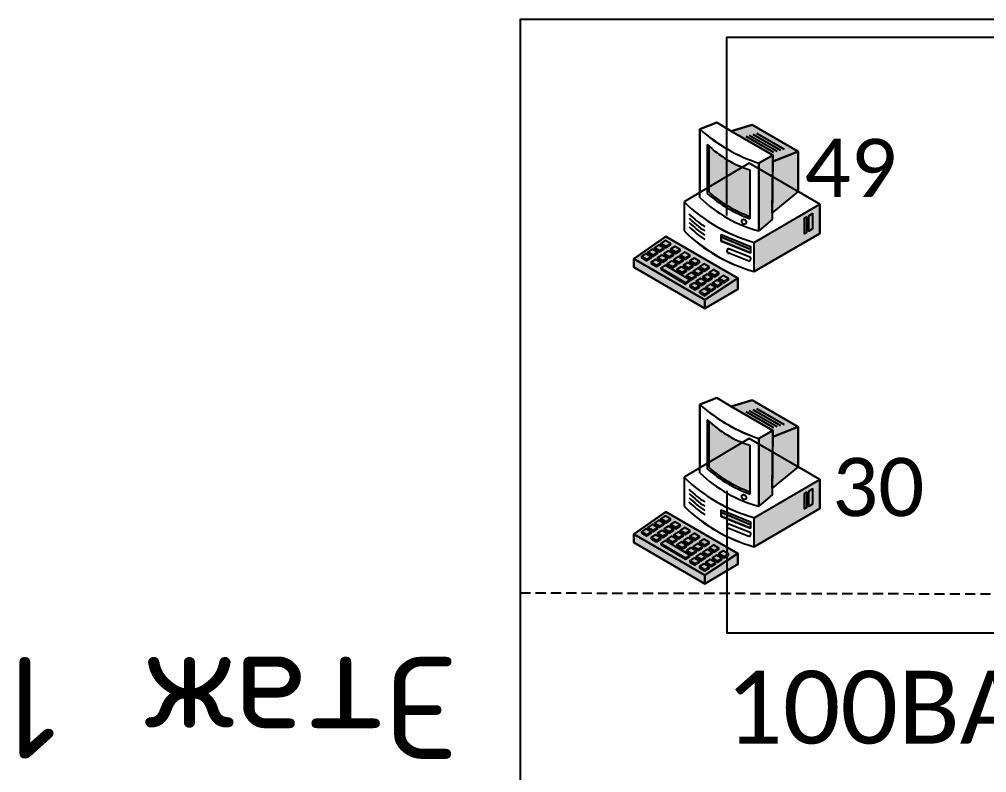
# Model space of a CAD drawing. Extents: x 1 to 296, y 20 to 201.
# Drawn here: x 1.82 to 36.93, y 162.64 to 190 of the extents above; entities that cross this region are included whole.
import ezdxf

# ---------------------------------------------------------------- set-up
doc = ezdxf.new("R2010")
doc.units = 0
doc.header["$LTSCALE"] = 2.97
doc.header["$MEASUREMENT"] = 0
doc.linetypes.add('HIDDEN2', pattern=[0.1875, 0.125, -0.0625])
doc.layers.get('0').update_dxf_attribs({"linetype": 'CONTINUOUS'})
doc.layers.add('CONNECTOR', color=7, linetype='CONTINUOUS')
doc.styles.get("Standard").update_dxf_attribs({"font": 'txt.shx'})
doc.styles.add('VERTICALBIGFONT', font='txt.shx', dxfattribs={"bigfont": 'bigfont.shx'})

msp = doc.modelspace()

# ---------------------------------------------------------------- hatches: boundary and pattern name
for color, points in [(7, [(29.167, 184.839), (29.169, 185.07), (27.664, 185.942), (28.428, 186.162), (30.089, 185.195)]), (7, [(28.669, 182.314), (28.669, 184.777), (29.169, 185.07), (29.149, 182.732)]), (7, [(29.167, 184.839), (30.089, 185.195), (30.089, 183.743), (29.149, 182.974)]), (7, [(28.494, 181.898), (30.875, 183.282), (30.875, 182.226), (28.494, 180.841)]), (7, [(24.125, 181.303), (25.283, 182.116), (27.904, 180.599), (26.703, 179.805)]), (253, [(27.292, 182.182), (28.363, 181.743), (28.363, 181.523), (27.292, 181.941)]), (7, [(24.125, 181.303), (26.703, 179.805), (26.703, 179.5), (24.125, 180.995)]), (7, [(26.703, 179.5), (26.703, 179.805), (27.904, 180.599), (27.904, 180.204)]), (7, [(29.167, 174.839), (29.169, 175.07), (27.664, 175.942), (28.428, 176.162), (30.089, 175.195)]), (7, [(28.669, 172.314), (28.669, 174.777), (29.169, 175.07), (29.149, 172.732)]), (7, [(29.167, 174.839), (30.089, 175.195), (30.089, 173.743), (29.149, 172.974)]), (7, [(28.494, 171.898), (30.875, 173.282), (30.875, 172.226), (28.494, 170.841)]), (7, [(24.125, 171.303), (25.283, 172.116), (27.904, 170.599), (26.703, 169.805)]), (253, [(27.292, 172.182), (28.363, 171.743), (28.363, 171.523), (27.292, 171.941)]), (7, [(24.125, 171.303), (26.703, 169.805), (26.703, 169.5), (24.125, 170.995)]), (7, [(26.703, 169.5), (26.703, 169.805), (27.904, 170.599), (27.904, 170.204)])]:
    msp.add_hatch(color=color).paths.add_polyline_path(points)
h = msp.add_hatch(color=7)
edge = h.paths.add_edge_path()
edge.add_line((26.856, 183.719), (26.856, 185.393))
edge.add_line((26.856, 185.393), (26.79, 185.458))
edge.add_ellipse((29.43, 188.169), major_axis=(0.032, -3.796), ratio=0.993528, start_angle=315.0949, end_angle=342.7363)
edge.add_line((28.341, 184.535), (28.341, 182.758))
edge.add_line((28.341, 182.758), (28.341, 182.837))
edge.add_ellipse((29.979, 187.341), major_axis=(-0.122, -4.794), ratio=0.993528, start_angle=320.5053, end_angle=341.3574, ccw=False)
h = msp.add_hatch(color=251)
h.paths.add_polyline_path([(30.482, 182.864), (30.618, 182.95), (30.618, 182.388), (30.482, 182.302)])
h.paths.add_polyline_path([(30.319, 182.776), (30.394, 182.82), (30.394, 182.258), (30.319, 182.214)])
h = msp.add_hatch(color=252)
h.paths.add_polyline_path([(25.108, 181.816), (25.297, 181.703), (25.297, 181.748), (25.108, 181.861)])
h.paths.add_polyline_path([(25.459, 181.604), (25.648, 181.492), (25.648, 181.537), (25.459, 181.649)])
h.paths.add_polyline_path([(25.81, 181.393), (25.999, 181.28), (25.999, 181.325), (25.81, 181.438)])
h.paths.add_polyline_path([(26.161, 181.181), (26.35, 181.069), (26.35, 181.114), (26.161, 181.226)])
h.paths.add_polyline_path([(26.512, 180.97), (26.701, 180.857), (26.701, 180.902), (26.512, 181.015)])
h.paths.add_polyline_path([(26.863, 180.758), (27.052, 180.646), (27.052, 180.691), (26.863, 180.803)])
h.paths.add_polyline_path([(25.297, 181.748), (25.297, 181.703), (25.454, 181.807), (25.454, 181.852)])
h.paths.add_polyline_path([(25.648, 181.537), (25.648, 181.492), (25.805, 181.595), (25.805, 181.64)])
h.paths.add_polyline_path([(25.999, 181.325), (25.999, 181.28), (26.156, 181.384), (26.156, 181.429)])
h.paths.add_polyline_path([(26.35, 181.114), (26.35, 181.069), (26.507, 181.172), (26.507, 181.217)])
h.paths.add_polyline_path([(26.701, 180.902), (26.701, 180.857), (26.858, 180.961), (26.858, 181.006)])
h.paths.add_polyline_path([(27.052, 180.691), (27.052, 180.646), (27.209, 180.749), (27.209, 180.794)])
h.paths.add_polyline_path([(27.214, 180.547), (27.403, 180.434), (27.403, 180.479), (27.214, 180.592)])
h.paths.add_polyline_path([(27.403, 180.479), (27.403, 180.434), (27.56, 180.538), (27.56, 180.583)])
h.paths.add_polyline_path([(24.874, 181.658), (25.063, 181.546), (25.063, 181.591), (24.874, 181.703)])
h.paths.add_polyline_path([(25.225, 181.447), (25.414, 181.334), (25.414, 181.379), (25.225, 181.492)])
h.paths.add_polyline_path([(25.576, 181.235), (25.765, 181.123), (25.765, 181.168), (25.576, 181.28)])
h.paths.add_polyline_path([(25.927, 181.024), (26.116, 180.911), (26.116, 180.956), (25.927, 181.069)])
h.paths.add_polyline_path([(26.278, 180.812), (26.467, 180.7), (26.467, 180.745), (26.278, 180.857)])
h.paths.add_polyline_path([(26.629, 180.601), (26.818, 180.488), (26.818, 180.533), (26.629, 180.646)])
h.paths.add_polyline_path([(25.063, 181.591), (25.063, 181.546), (25.22, 181.649), (25.22, 181.694)])
h.paths.add_polyline_path([(25.414, 181.379), (25.414, 181.334), (25.571, 181.438), (25.571, 181.483)])
h.paths.add_polyline_path([(25.765, 181.168), (25.765, 181.123), (25.922, 181.226), (25.922, 181.271)])
h.paths.add_polyline_path([(26.116, 180.956), (26.116, 180.911), (26.273, 181.015), (26.273, 181.06)])
h.paths.add_polyline_path([(26.467, 180.745), (26.467, 180.7), (26.624, 180.803), (26.624, 180.848)])
h.paths.add_polyline_path([(26.818, 180.533), (26.818, 180.488), (26.975, 180.592), (26.975, 180.637)])
h.paths.add_polyline_path([(26.98, 180.389), (27.169, 180.277), (27.169, 180.322), (26.98, 180.434)])
h.paths.add_polyline_path([(27.169, 180.322), (27.169, 180.277), (27.326, 180.38), (27.326, 180.425)])
h.paths.add_polyline_path([(24.64, 181.501), (24.829, 181.388), (24.829, 181.433), (24.64, 181.546)])
h.paths.add_polyline_path([(24.991, 181.289), (25.18, 181.177), (25.18, 181.222), (24.991, 181.334)])
h.paths.add_polyline_path([(25.342, 181.078), (25.531, 180.965), (25.531, 181.01), (25.342, 181.123)])
h.paths.add_polyline_path([(25.693, 180.866), (25.882, 180.754), (25.882, 180.799), (25.693, 180.911)])
h.paths.add_polyline_path([(26.044, 180.655), (26.233, 180.542), (26.233, 180.587), (26.044, 180.7)])
h.paths.add_polyline_path([(26.395, 180.443), (26.584, 180.331), (26.584, 180.376), (26.395, 180.488)])
h.paths.add_polyline_path([(24.829, 181.433), (24.829, 181.388), (24.986, 181.492), (24.986, 181.537)])
h.paths.add_polyline_path([(25.18, 181.222), (25.18, 181.177), (25.337, 181.28), (25.337, 181.325)])
h.paths.add_polyline_path([(25.531, 181.01), (25.531, 180.965), (25.688, 181.069), (25.688, 181.114)])
h.paths.add_polyline_path([(25.882, 180.799), (25.882, 180.754), (26.039, 180.857), (26.039, 180.902)])
h.paths.add_polyline_path([(26.233, 180.587), (26.233, 180.542), (26.39, 180.646), (26.39, 180.691)])
h.paths.add_polyline_path([(26.584, 180.376), (26.584, 180.331), (26.741, 180.434), (26.741, 180.479)])
h.paths.add_polyline_path([(26.746, 180.232), (26.935, 180.119), (26.935, 180.164), (26.746, 180.277)])
h.paths.add_polyline_path([(26.935, 180.164), (26.935, 180.119), (27.092, 180.223), (27.092, 180.268)])
h.paths.add_polyline_path([(24.406, 181.343), (24.595, 181.231), (24.595, 181.276), (24.406, 181.388)])
h.paths.add_polyline_path([(24.757, 181.132), (24.946, 181.019), (24.946, 181.064), (24.757, 181.177)])
h.paths.add_polyline_path([(25.108, 180.92), (25.999, 180.385), (25.999, 180.43), (25.108, 180.965)])
h.paths.add_polyline_path([(26.161, 180.286), (26.35, 180.173), (26.35, 180.218), (26.161, 180.331)])
h.paths.add_polyline_path([(24.595, 181.276), (24.595, 181.231), (24.752, 181.334), (24.752, 181.379)])
h.paths.add_polyline_path([(24.946, 181.064), (24.946, 181.019), (25.103, 181.123), (25.103, 181.168)])
h.paths.add_polyline_path([(25.999, 180.43), (25.999, 180.385), (26.156, 180.488), (26.156, 180.533)])
h.paths.add_polyline_path([(26.35, 180.218), (26.35, 180.173), (26.507, 180.277), (26.507, 180.322)])
h.paths.add_polyline_path([(26.512, 180.074), (26.701, 179.962), (26.701, 180.007), (26.512, 180.119)])
h.paths.add_polyline_path([(26.701, 180.007), (26.701, 179.962), (26.858, 180.065), (26.858, 180.11)])
h = msp.add_hatch(color=7)
edge = h.paths.add_edge_path()
edge.add_line((26.856, 173.719), (26.856, 175.393))
edge.add_line((26.856, 175.393), (26.79, 175.458))
edge.add_ellipse((29.43, 178.169), major_axis=(0.032, -3.796), ratio=0.993528, start_angle=315.0949, end_angle=342.7363)
edge.add_line((28.341, 174.535), (28.341, 172.758))
edge.add_line((28.341, 172.758), (28.341, 172.837))
edge.add_ellipse((29.979, 177.341), major_axis=(-0.122, -4.794), ratio=0.993528, start_angle=320.5053, end_angle=341.3574, ccw=False)
h = msp.add_hatch(color=251)
h.paths.add_polyline_path([(30.482, 172.864), (30.618, 172.95), (30.618, 172.388), (30.482, 172.302)])
h.paths.add_polyline_path([(30.319, 172.776), (30.394, 172.82), (30.394, 172.258), (30.319, 172.214)])
h = msp.add_hatch(color=252)
h.paths.add_polyline_path([(25.108, 171.816), (25.297, 171.703), (25.297, 171.748), (25.108, 171.861)])
h.paths.add_polyline_path([(25.459, 171.604), (25.648, 171.492), (25.648, 171.537), (25.459, 171.649)])
h.paths.add_polyline_path([(25.81, 171.393), (25.999, 171.28), (25.999, 171.325), (25.81, 171.438)])
h.paths.add_polyline_path([(26.161, 171.181), (26.35, 171.069), (26.35, 171.114), (26.161, 171.226)])
h.paths.add_polyline_path([(26.512, 170.97), (26.701, 170.857), (26.701, 170.902), (26.512, 171.015)])
h.paths.add_polyline_path([(26.863, 170.758), (27.052, 170.646), (27.052, 170.691), (26.863, 170.803)])
h.paths.add_polyline_path([(25.297, 171.748), (25.297, 171.703), (25.454, 171.807), (25.454, 171.852)])
h.paths.add_polyline_path([(25.648, 171.537), (25.648, 171.492), (25.805, 171.595), (25.805, 171.64)])
h.paths.add_polyline_path([(25.999, 171.325), (25.999, 171.28), (26.156, 171.384), (26.156, 171.429)])
h.paths.add_polyline_path([(26.35, 171.114), (26.35, 171.069), (26.507, 171.172), (26.507, 171.217)])
h.paths.add_polyline_path([(26.701, 170.902), (26.701, 170.857), (26.858, 170.961), (26.858, 171.006)])
h.paths.add_polyline_path([(27.052, 170.691), (27.052, 170.646), (27.209, 170.749), (27.209, 170.794)])
h.paths.add_polyline_path([(27.214, 170.547), (27.403, 170.434), (27.403, 170.479), (27.214, 170.592)])
h.paths.add_polyline_path([(27.403, 170.479), (27.403, 170.434), (27.56, 170.538), (27.56, 170.583)])
h.paths.add_polyline_path([(24.874, 171.658), (25.063, 171.546), (25.063, 171.591), (24.874, 171.703)])
h.paths.add_polyline_path([(25.225, 171.447), (25.414, 171.334), (25.414, 171.379), (25.225, 171.492)])
h.paths.add_polyline_path([(25.576, 171.235), (25.765, 171.123), (25.765, 171.168), (25.576, 171.28)])
h.paths.add_polyline_path([(25.927, 171.024), (26.116, 170.911), (26.116, 170.956), (25.927, 171.069)])
h.paths.add_polyline_path([(26.278, 170.812), (26.467, 170.7), (26.467, 170.745), (26.278, 170.857)])
h.paths.add_polyline_path([(26.629, 170.601), (26.818, 170.488), (26.818, 170.533), (26.629, 170.646)])
h.paths.add_polyline_path([(25.063, 171.591), (25.063, 171.546), (25.22, 171.649), (25.22, 171.694)])
h.paths.add_polyline_path([(25.414, 171.379), (25.414, 171.334), (25.571, 171.438), (25.571, 171.483)])
h.paths.add_polyline_path([(25.765, 171.168), (25.765, 171.123), (25.922, 171.226), (25.922, 171.271)])
h.paths.add_polyline_path([(26.116, 170.956), (26.116, 170.911), (26.273, 171.015), (26.273, 171.06)])
h.paths.add_polyline_path([(26.467, 170.745), (26.467, 170.7), (26.624, 170.803), (26.624, 170.848)])
h.paths.add_polyline_path([(26.818, 170.533), (26.818, 170.488), (26.975, 170.592), (26.975, 170.637)])
h.paths.add_polyline_path([(26.98, 170.389), (27.169, 170.277), (27.169, 170.322), (26.98, 170.434)])
h.paths.add_polyline_path([(27.169, 170.322), (27.169, 170.277), (27.326, 170.38), (27.326, 170.425)])
h.paths.add_polyline_path([(24.64, 171.501), (24.829, 171.388), (24.829, 171.433), (24.64, 171.546)])
h.paths.add_polyline_path([(24.991, 171.289), (25.18, 171.177), (25.18, 171.222), (24.991, 171.334)])
h.paths.add_polyline_path([(25.342, 171.078), (25.531, 170.965), (25.531, 171.01), (25.342, 171.123)])
h.paths.add_polyline_path([(25.693, 170.866), (25.882, 170.754), (25.882, 170.799), (25.693, 170.911)])
h.paths.add_polyline_path([(26.044, 170.655), (26.233, 170.542), (26.233, 170.587), (26.044, 170.7)])
h.paths.add_polyline_path([(26.395, 170.443), (26.584, 170.331), (26.584, 170.376), (26.395, 170.488)])
h.paths.add_polyline_path([(24.829, 171.433), (24.829, 171.388), (24.986, 171.492), (24.986, 171.537)])
h.paths.add_polyline_path([(25.18, 171.222), (25.18, 171.177), (25.337, 171.28), (25.337, 171.325)])
h.paths.add_polyline_path([(25.531, 171.01), (25.531, 170.965), (25.688, 171.069), (25.688, 171.114)])
h.paths.add_polyline_path([(25.882, 170.799), (25.882, 170.754), (26.039, 170.857), (26.039, 170.902)])
h.paths.add_polyline_path([(26.233, 170.587), (26.233, 170.542), (26.39, 170.646), (26.39, 170.691)])
h.paths.add_polyline_path([(26.584, 170.376), (26.584, 170.331), (26.741, 170.434), (26.741, 170.479)])
h.paths.add_polyline_path([(26.746, 170.232), (26.935, 170.119), (26.935, 170.164), (26.746, 170.277)])
h.paths.add_polyline_path([(26.935, 170.164), (26.935, 170.119), (27.092, 170.223), (27.092, 170.268)])
h.paths.add_polyline_path([(24.406, 171.343), (24.595, 171.231), (24.595, 171.276), (24.406, 171.388)])
h.paths.add_polyline_path([(24.757, 171.132), (24.946, 171.019), (24.946, 171.064), (24.757, 171.177)])
h.paths.add_polyline_path([(25.108, 170.92), (25.999, 170.385), (25.999, 170.43), (25.108, 170.965)])
h.paths.add_polyline_path([(26.161, 170.286), (26.35, 170.173), (26.35, 170.218), (26.161, 170.331)])
h.paths.add_polyline_path([(24.595, 171.276), (24.595, 171.231), (24.752, 171.334), (24.752, 171.379)])
h.paths.add_polyline_path([(24.946, 171.064), (24.946, 171.019), (25.103, 171.123), (25.103, 171.168)])
h.paths.add_polyline_path([(25.999, 170.43), (25.999, 170.385), (26.156, 170.488), (26.156, 170.533)])
h.paths.add_polyline_path([(26.35, 170.218), (26.35, 170.173), (26.507, 170.277), (26.507, 170.322)])
h.paths.add_polyline_path([(26.512, 170.074), (26.701, 169.962), (26.701, 170.007), (26.512, 170.119)])
h.paths.add_polyline_path([(26.701, 170.007), (26.701, 169.962), (26.858, 170.065), (26.858, 170.11)])

# ---------------------------------------------------------------- linework, layer by layer
at = {"color": 7, "linetype": 'CONTINUOUS'}
for p, q in [((27.14, 186.25), (26.528, 186.008)), ((26.528, 186.008), (27.14, 186.25)), ((27.14, 186.25), (26.528, 186.008)), ((27.664, 185.942), (27.14, 186.25)), ((27.14, 186.25), (27.665, 185.942)), ((27.664, 185.942), (27.14, 186.25)), ((28.428, 186.162), (27.664, 185.942)), ((28.428, 186.162), (27.664, 185.942)), ((30.089, 185.195), (28.428, 186.162)), ((30.089, 185.195), (28.428, 186.162)), ((26.528, 186.008), (26.528, 183.713)), ((26.528, 183.524), (26.528, 186.008)), ((26.528, 186.008), (26.528, 183.7)), ((27.665, 185.942), (29.169, 185.069)), ((28.319, 185.793), (29.324, 185.209)), ((28.45, 185.83), (29.455, 185.246)), ((28.581, 185.866), (29.586, 185.282)), ((26.79, 185.458), (26.79, 183.678)), ((26.856, 185.393), (26.79, 185.458)), ((28.188, 185.757), (29.193, 185.173)), ((26.856, 183.719), (26.856, 185.393)), ((29.169, 185.069), (28.669, 184.777)), ((30.089, 183.743), (30.089, 185.195)), ((30.089, 183.743), (30.089, 185.195)), ((28.319, 184.777), (25.949, 183.37)), ((30.875, 183.282), (28.319, 184.777)), ((28.669, 184.777), (28.669, 182.314)), ((28.341, 184.535), (28.341, 182.758)), ((26.528, 183.713), (25.949, 183.37)), ((26.528, 183.7), (25.949, 183.37)), ((30.875, 183.282), (30.089, 183.743)), ((30.875, 183.282), (30.089, 183.743)), ((25.949, 183.37), (25.949, 182.314)), ((25.949, 183.37), (25.949, 182.314)), ((25.949, 183.37), (25.949, 182.314)), ((28.494, 181.898), (30.875, 183.282)), ((30.875, 182.226), (30.875, 183.282)), ((30.875, 182.226), (30.875, 183.282)), ((28.341, 182.758), (28.341, 182.837)), ((27.292, 182.094), (28.363, 181.655)), ((28.494, 180.841), (30.875, 182.226)), ((28.494, 180.841), (30.875, 182.226)), ((28.494, 180.841), (28.494, 181.898)), ((27.576, 181.677), (28.319, 181.38)), ((28.297, 181.215), (27.576, 181.501)), ((27.14, 176.25), (26.528, 176.008)), ((26.528, 176.008), (27.14, 176.25)), ((27.14, 176.25), (26.528, 176.008)), ((26.528, 176.008), (26.528, 173.713)), ((26.528, 173.524), (26.528, 176.008)), ((26.528, 176.008), (26.528, 173.7)), ((27.664, 175.942), (27.14, 176.25)), ((27.14, 176.25), (27.665, 175.942)), ((27.664, 175.942), (27.14, 176.25)), ((28.428, 176.162), (27.664, 175.942)), ((28.428, 176.162), (27.664, 175.942)), ((27.665, 175.942), (29.169, 175.069)), ((30.089, 175.195), (28.428, 176.162)), ((30.089, 175.195), (28.428, 176.162)), ((28.188, 175.757), (29.193, 175.173)), ((28.319, 175.793), (29.324, 175.209)), ((28.45, 175.83), (29.455, 175.246)), ((28.581, 175.866), (29.586, 175.282)), ((26.79, 175.458), (26.79, 173.678)), ((26.856, 175.393), (26.79, 175.458)), ((26.856, 173.719), (26.856, 175.393)), ((29.169, 175.069), (28.669, 174.777)), ((30.089, 173.743), (30.089, 175.195)), ((30.089, 173.743), (30.089, 175.195)), ((28.319, 174.777), (25.949, 173.37)), ((30.875, 173.282), (28.319, 174.777)), ((28.341, 174.535), (28.341, 172.758)), ((28.669, 174.777), (28.669, 172.314)), ((26.528, 173.713), (25.949, 173.37)), ((26.528, 173.7), (25.949, 173.37)), ((30.875, 173.282), (30.089, 173.743)), ((30.875, 173.282), (30.089, 173.743)), ((25.949, 173.37), (25.949, 172.314)), ((25.949, 173.37), (25.949, 172.314)), ((25.949, 173.37), (25.949, 172.314)), ((28.494, 171.898), (30.875, 173.282)), ((30.875, 172.226), (30.875, 173.282)), ((30.875, 172.226), (30.875, 173.282)), ((28.341, 172.758), (28.341, 172.837)), ((27.292, 172.094), (28.363, 171.655)), ((28.494, 170.841), (30.875, 172.226)), ((28.494, 170.841), (30.875, 172.226)), ((28.494, 170.841), (28.494, 171.898)), ((27.576, 171.677), (28.319, 171.38)), ((28.297, 171.215), (27.576, 171.501))]:
    msp.add_line(p, q, dxfattribs=at)
at = {"color": 7, "linetype": 'HIDDEN2'}
msp.add_line((20, 169.167), (120, 168.958), dxfattribs=at)
at = {"color": 7, "linetype": 'CONTINUOUS'}
for points in [[(20, 140), (120, 140), (120, 190), (20, 190)], [(29.167, 184.839), (29.169, 185.07), (27.664, 185.942), (28.428, 186.162), (30.089, 185.195)], [(28.669, 182.314), (28.669, 184.777), (29.169, 185.07), (29.149, 182.732)], [(29.167, 184.839), (30.089, 185.195), (30.089, 183.743), (29.149, 182.974)], [(28.494, 181.898), (30.875, 183.282), (30.875, 182.226), (28.494, 180.841)], [(24.125, 181.303), (24.125, 180.995), (26.703, 179.5), (27.904, 180.204), (27.904, 180.599), (25.283, 182.116)], [(24.125, 181.303), (25.283, 182.116), (27.904, 180.599), (26.703, 179.805)], [(24.125, 181.303), (25.283, 182.116), (27.904, 180.599), (27.904, 180.204), (26.703, 179.5), (24.125, 180.995)], [(27.292, 182.182), (28.363, 181.743), (28.363, 181.523), (27.292, 181.941)], [(24.64, 181.501), (24.829, 181.388), (24.829, 181.433), (24.64, 181.546)], [(24.874, 181.658), (25.063, 181.546), (25.063, 181.591), (24.874, 181.703)], [(25.063, 181.591), (25.063, 181.546), (25.22, 181.649), (25.22, 181.694)], [(25.108, 181.816), (25.297, 181.703), (25.297, 181.748), (25.108, 181.861)], [(25.297, 181.748), (25.297, 181.703), (25.454, 181.807), (25.454, 181.852)], [(25.459, 181.604), (25.648, 181.492), (25.648, 181.537), (25.459, 181.649)], [(25.648, 181.537), (25.648, 181.492), (25.805, 181.595), (25.805, 181.64)], [(24.125, 181.303), (26.703, 179.805), (26.703, 179.5), (24.125, 180.995)], [(24.406, 181.343), (24.595, 181.231), (24.595, 181.276), (24.406, 181.388)], [(24.595, 181.276), (24.595, 181.231), (24.752, 181.334), (24.752, 181.379)], [(24.829, 181.433), (24.829, 181.388), (24.986, 181.492), (24.986, 181.537)], [(24.991, 181.289), (25.18, 181.177), (25.18, 181.222), (24.991, 181.334)], [(25.18, 181.222), (25.18, 181.177), (25.337, 181.28), (25.337, 181.325)], [(25.225, 181.447), (25.414, 181.334), (25.414, 181.379), (25.225, 181.492)], [(25.414, 181.379), (25.414, 181.334), (25.571, 181.438), (25.571, 181.483)], [(25.576, 181.235), (25.765, 181.123), (25.765, 181.168), (25.576, 181.28)], [(25.765, 181.168), (25.765, 181.123), (25.922, 181.226), (25.922, 181.271)], [(25.81, 181.393), (25.999, 181.28), (25.999, 181.325), (25.81, 181.438)], [(25.999, 181.325), (25.999, 181.28), (26.156, 181.384), (26.156, 181.429)], [(26.161, 181.181), (26.35, 181.069), (26.35, 181.114), (26.161, 181.226)], [(26.35, 181.114), (26.35, 181.069), (26.507, 181.172), (26.507, 181.217)], [(24.757, 181.132), (24.946, 181.019), (24.946, 181.064), (24.757, 181.177)], [(24.946, 181.064), (24.946, 181.019), (25.103, 181.123), (25.103, 181.168)], [(25.108, 180.92), (25.999, 180.385), (25.999, 180.43), (25.108, 180.965)], [(25.342, 181.078), (25.531, 180.965), (25.531, 181.01), (25.342, 181.123)], [(25.531, 181.01), (25.531, 180.965), (25.688, 181.069), (25.688, 181.114)], [(25.693, 180.866), (25.882, 180.754), (25.882, 180.799), (25.693, 180.911)], [(25.882, 180.799), (25.882, 180.754), (26.039, 180.857), (26.039, 180.902)], [(25.927, 181.024), (26.116, 180.911), (26.116, 180.956), (25.927, 181.069)], [(26.116, 180.956), (26.116, 180.911), (26.273, 181.015), (26.273, 181.06)], [(26.278, 180.812), (26.467, 180.7), (26.467, 180.745), (26.278, 180.857)], [(26.467, 180.745), (26.467, 180.7), (26.624, 180.803), (26.624, 180.848)], [(26.512, 180.97), (26.701, 180.857), (26.701, 180.902), (26.512, 181.015)], [(26.701, 180.902), (26.701, 180.857), (26.858, 180.961), (26.858, 181.006)], [(25.999, 180.43), (25.999, 180.385), (26.156, 180.488), (26.156, 180.533)], [(26.044, 180.655), (26.233, 180.542), (26.233, 180.587), (26.044, 180.7)], [(26.233, 180.587), (26.233, 180.542), (26.39, 180.646), (26.39, 180.691)], [(26.629, 180.601), (26.818, 180.488), (26.818, 180.533), (26.629, 180.646)], [(26.703, 179.5), (26.703, 179.805), (27.904, 180.599), (27.904, 180.204)], [(26.818, 180.533), (26.818, 180.488), (26.975, 180.592), (26.975, 180.637)], [(26.863, 180.758), (27.052, 180.646), (27.052, 180.691), (26.863, 180.803)], [(27.052, 180.691), (27.052, 180.646), (27.209, 180.749), (27.209, 180.794)], [(27.214, 180.547), (27.403, 180.434), (27.403, 180.479), (27.214, 180.592)], [(27.403, 180.479), (27.403, 180.434), (27.56, 180.538), (27.56, 180.583)], [(26.161, 180.286), (26.35, 180.173), (26.35, 180.218), (26.161, 180.331)], [(26.35, 180.218), (26.35, 180.173), (26.507, 180.277), (26.507, 180.322)], [(26.395, 180.443), (26.584, 180.331), (26.584, 180.376), (26.395, 180.488)], [(26.584, 180.376), (26.584, 180.331), (26.741, 180.434), (26.741, 180.479)], [(26.746, 180.232), (26.935, 180.119), (26.935, 180.164), (26.746, 180.277)], [(26.935, 180.164), (26.935, 180.119), (27.092, 180.223), (27.092, 180.268)], [(26.98, 180.389), (27.169, 180.277), (27.169, 180.322), (26.98, 180.434)], [(27.169, 180.322), (27.169, 180.277), (27.326, 180.38), (27.326, 180.425)], [(26.512, 180.074), (26.701, 179.962), (26.701, 180.007), (26.512, 180.119)], [(26.701, 180.007), (26.701, 179.962), (26.858, 180.065), (26.858, 180.11)], [(29.167, 174.839), (29.169, 175.07), (27.664, 175.942), (28.428, 176.162), (30.089, 175.195)], [(28.669, 172.314), (28.669, 174.777), (29.169, 175.07), (29.149, 172.732)], [(29.167, 174.839), (30.089, 175.195), (30.089, 173.743), (29.149, 172.974)], [(28.494, 171.898), (30.875, 173.282), (30.875, 172.226), (28.494, 170.841)], [(24.125, 171.303), (24.125, 170.995), (26.703, 169.5), (27.904, 170.204), (27.904, 170.599), (25.283, 172.116)], [(24.125, 171.303), (25.283, 172.116), (27.904, 170.599), (26.703, 169.805)], [(24.125, 171.303), (25.283, 172.116), (27.904, 170.599), (27.904, 170.204), (26.703, 169.5), (24.125, 170.995)], [(27.292, 172.182), (28.363, 171.743), (28.363, 171.523), (27.292, 171.941)], [(25.108, 171.816), (25.297, 171.703), (25.297, 171.748), (25.108, 171.861)], [(25.297, 171.748), (25.297, 171.703), (25.454, 171.807), (25.454, 171.852)], [(24.406, 171.343), (24.595, 171.231), (24.595, 171.276), (24.406, 171.388)], [(24.595, 171.276), (24.595, 171.231), (24.752, 171.334), (24.752, 171.379)], [(24.64, 171.501), (24.829, 171.388), (24.829, 171.433), (24.64, 171.546)], [(24.829, 171.433), (24.829, 171.388), (24.986, 171.492), (24.986, 171.537)], [(24.874, 171.658), (25.063, 171.546), (25.063, 171.591), (24.874, 171.703)], [(25.063, 171.591), (25.063, 171.546), (25.22, 171.649), (25.22, 171.694)], [(25.225, 171.447), (25.414, 171.334), (25.414, 171.379), (25.225, 171.492)], [(25.414, 171.379), (25.414, 171.334), (25.571, 171.438), (25.571, 171.483)], [(25.459, 171.604), (25.648, 171.492), (25.648, 171.537), (25.459, 171.649)], [(25.648, 171.537), (25.648, 171.492), (25.805, 171.595), (25.805, 171.64)], [(25.81, 171.393), (25.999, 171.28), (25.999, 171.325), (25.81, 171.438)], [(25.999, 171.325), (25.999, 171.28), (26.156, 171.384), (26.156, 171.429)], [(24.125, 171.303), (26.703, 169.805), (26.703, 169.5), (24.125, 170.995)], [(24.757, 171.132), (24.946, 171.019), (24.946, 171.064), (24.757, 171.177)], [(24.946, 171.064), (24.946, 171.019), (25.103, 171.123), (25.103, 171.168)], [(24.991, 171.289), (25.18, 171.177), (25.18, 171.222), (24.991, 171.334)], [(25.18, 171.222), (25.18, 171.177), (25.337, 171.28), (25.337, 171.325)], [(25.342, 171.078), (25.531, 170.965), (25.531, 171.01), (25.342, 171.123)], [(25.531, 171.01), (25.531, 170.965), (25.688, 171.069), (25.688, 171.114)], [(25.576, 171.235), (25.765, 171.123), (25.765, 171.168), (25.576, 171.28)], [(25.765, 171.168), (25.765, 171.123), (25.922, 171.226), (25.922, 171.271)], [(25.927, 171.024), (26.116, 170.911), (26.116, 170.956), (25.927, 171.069)], [(26.116, 170.956), (26.116, 170.911), (26.273, 171.015), (26.273, 171.06)], [(26.161, 171.181), (26.35, 171.069), (26.35, 171.114), (26.161, 171.226)], [(26.35, 171.114), (26.35, 171.069), (26.507, 171.172), (26.507, 171.217)], [(26.512, 170.97), (26.701, 170.857), (26.701, 170.902), (26.512, 171.015)], [(25.108, 170.92), (25.999, 170.385), (25.999, 170.43), (25.108, 170.965)], [(25.693, 170.866), (25.882, 170.754), (25.882, 170.799), (25.693, 170.911)], [(25.882, 170.799), (25.882, 170.754), (26.039, 170.857), (26.039, 170.902)], [(26.044, 170.655), (26.233, 170.542), (26.233, 170.587), (26.044, 170.7)], [(26.233, 170.587), (26.233, 170.542), (26.39, 170.646), (26.39, 170.691)], [(26.278, 170.812), (26.467, 170.7), (26.467, 170.745), (26.278, 170.857)], [(26.467, 170.745), (26.467, 170.7), (26.624, 170.803), (26.624, 170.848)], [(26.701, 170.902), (26.701, 170.857), (26.858, 170.961), (26.858, 171.006)], [(26.863, 170.758), (27.052, 170.646), (27.052, 170.691), (26.863, 170.803)], [(27.052, 170.691), (27.052, 170.646), (27.209, 170.749), (27.209, 170.794)], [(25.999, 170.43), (25.999, 170.385), (26.156, 170.488), (26.156, 170.533)], [(26.161, 170.286), (26.35, 170.173), (26.35, 170.218), (26.161, 170.331)], [(26.35, 170.218), (26.35, 170.173), (26.507, 170.277), (26.507, 170.322)], [(26.395, 170.443), (26.584, 170.331), (26.584, 170.376), (26.395, 170.488)], [(26.584, 170.376), (26.584, 170.331), (26.741, 170.434), (26.741, 170.479)], [(26.629, 170.601), (26.818, 170.488), (26.818, 170.533), (26.629, 170.646)], [(26.703, 169.5), (26.703, 169.805), (27.904, 170.599), (27.904, 170.204)], [(26.818, 170.533), (26.818, 170.488), (26.975, 170.592), (26.975, 170.637)], [(26.98, 170.389), (27.169, 170.277), (27.169, 170.322), (26.98, 170.434)], [(27.169, 170.322), (27.169, 170.277), (27.326, 170.38), (27.326, 170.425)], [(27.214, 170.547), (27.403, 170.434), (27.403, 170.479), (27.214, 170.592)], [(27.403, 170.479), (27.403, 170.434), (27.56, 170.538), (27.56, 170.583)], [(26.512, 170.074), (26.701, 169.962), (26.701, 170.007), (26.512, 170.119)], [(26.701, 170.007), (26.701, 169.962), (26.858, 170.065), (26.858, 170.11)], [(26.746, 170.232), (26.935, 170.119), (26.935, 170.164), (26.746, 170.277)], [(26.935, 170.164), (26.935, 170.119), (27.092, 170.223), (27.092, 170.268)]]:
    msp.add_lwpolyline(points, close=True, dxfattribs=at)
at = {"color": 251, "linetype": 'CONTINUOUS'}
for points in [[(30.482, 182.864), (30.618, 182.95), (30.618, 182.388), (30.482, 182.302)], [(30.319, 182.776), (30.394, 182.82), (30.394, 182.258), (30.319, 182.214)], [(30.319, 172.776), (30.394, 172.82), (30.394, 172.258), (30.319, 172.214)], [(30.482, 172.864), (30.618, 172.95), (30.618, 172.388), (30.482, 172.302)]]:
    msp.add_lwpolyline(points, close=True, dxfattribs=at)
at = {"color": 10, "linetype": 'CONTINUOUS'}
for points in [[(25.108, 181.861), (25.297, 181.748), (25.454, 181.852), (25.265, 181.964)], [(24.64, 181.546), (24.829, 181.433), (24.986, 181.537), (24.797, 181.649)], [(24.874, 181.703), (25.063, 181.591), (25.22, 181.694), (25.031, 181.807)], [(25.225, 181.492), (25.414, 181.379), (25.571, 181.483), (25.382, 181.595)], [(25.459, 181.649), (25.648, 181.537), (25.805, 181.64), (25.616, 181.753)], [(24.406, 181.388), (24.595, 181.276), (24.752, 181.379), (24.563, 181.492)], [(24.757, 181.177), (24.946, 181.064), (25.103, 181.168), (24.914, 181.28)], [(24.991, 181.334), (25.18, 181.222), (25.337, 181.325), (25.148, 181.438)], [(25.342, 181.123), (25.531, 181.01), (25.688, 181.114), (25.499, 181.226)], [(25.576, 181.28), (25.765, 181.168), (25.922, 181.271), (25.733, 181.384)], [(25.81, 181.438), (25.999, 181.325), (26.156, 181.429), (25.967, 181.541)], [(26.161, 181.226), (26.35, 181.114), (26.507, 181.217), (26.318, 181.33)], [(25.108, 180.965), (25.999, 180.43), (26.156, 180.533), (25.265, 181.069)], [(25.693, 180.911), (25.882, 180.799), (26.039, 180.902), (25.85, 181.015)], [(25.927, 181.069), (26.116, 180.956), (26.273, 181.06), (26.084, 181.172)], [(26.278, 180.857), (26.467, 180.745), (26.624, 180.848), (26.435, 180.961)], [(26.512, 181.015), (26.701, 180.902), (26.858, 181.006), (26.669, 181.118)], [(26.863, 180.803), (27.052, 180.691), (27.209, 180.794), (27.02, 180.907)], [(26.044, 180.7), (26.233, 180.587), (26.39, 180.691), (26.201, 180.803)], [(26.395, 180.488), (26.584, 180.376), (26.741, 180.479), (26.552, 180.592)], [(26.629, 180.646), (26.818, 180.533), (26.975, 180.637), (26.786, 180.749)], [(26.98, 180.434), (27.169, 180.322), (27.326, 180.425), (27.137, 180.538)], [(27.214, 180.592), (27.403, 180.479), (27.56, 180.583), (27.371, 180.695)], [(26.161, 180.331), (26.35, 180.218), (26.507, 180.322), (26.318, 180.434)], [(26.512, 180.119), (26.701, 180.007), (26.858, 180.11), (26.669, 180.223)], [(26.746, 180.277), (26.935, 180.164), (27.092, 180.268), (26.903, 180.38)], [(24.874, 171.703), (25.063, 171.591), (25.22, 171.694), (25.031, 171.807)], [(25.108, 171.861), (25.297, 171.748), (25.454, 171.852), (25.265, 171.964)], [(25.459, 171.649), (25.648, 171.537), (25.805, 171.64), (25.616, 171.753)], [(24.406, 171.388), (24.595, 171.276), (24.752, 171.379), (24.563, 171.492)], [(24.64, 171.546), (24.829, 171.433), (24.986, 171.537), (24.797, 171.649)], [(24.991, 171.334), (25.18, 171.222), (25.337, 171.325), (25.148, 171.438)], [(25.225, 171.492), (25.414, 171.379), (25.571, 171.483), (25.382, 171.595)], [(25.576, 171.28), (25.765, 171.168), (25.922, 171.271), (25.733, 171.384)], [(25.81, 171.438), (25.999, 171.325), (26.156, 171.429), (25.967, 171.541)], [(24.757, 171.177), (24.946, 171.064), (25.103, 171.168), (24.914, 171.28)], [(25.108, 170.965), (25.999, 170.43), (26.156, 170.533), (25.265, 171.069)], [(25.342, 171.123), (25.531, 171.01), (25.688, 171.114), (25.499, 171.226)], [(25.693, 170.911), (25.882, 170.799), (26.039, 170.902), (25.85, 171.015)], [(25.927, 171.069), (26.116, 170.956), (26.273, 171.06), (26.084, 171.172)], [(26.161, 171.226), (26.35, 171.114), (26.507, 171.217), (26.318, 171.33)], [(26.512, 171.015), (26.701, 170.902), (26.858, 171.006), (26.669, 171.118)], [(26.044, 170.7), (26.233, 170.587), (26.39, 170.691), (26.201, 170.803)], [(26.278, 170.857), (26.467, 170.745), (26.624, 170.848), (26.435, 170.961)], [(26.629, 170.646), (26.818, 170.533), (26.975, 170.637), (26.786, 170.749)], [(26.863, 170.803), (27.052, 170.691), (27.209, 170.794), (27.02, 170.907)], [(27.214, 170.592), (27.403, 170.479), (27.56, 170.583), (27.371, 170.695)], [(26.161, 170.331), (26.35, 170.218), (26.507, 170.322), (26.318, 170.434)], [(26.395, 170.488), (26.584, 170.376), (26.741, 170.479), (26.552, 170.592)], [(26.746, 170.277), (26.935, 170.164), (27.092, 170.268), (26.903, 170.38)], [(26.98, 170.434), (27.169, 170.322), (27.326, 170.425), (27.137, 170.538)], [(26.512, 170.119), (26.701, 170.007), (26.858, 170.11), (26.669, 170.223)]]:
    msp.add_lwpolyline(points, close=True, dxfattribs=at)
at = {"color": 7, "linetype": 'CONTINUOUS'}
for points in [[(27.292, 182.182), (28.363, 181.743), (28.363, 181.523)], [(27.292, 182.182), (27.292, 181.941), (28.363, 181.523)], [(27.292, 172.182), (28.363, 171.743), (28.363, 171.523)], [(27.292, 172.182), (27.292, 171.941), (28.363, 171.523)]]:
    msp.add_lwpolyline(points, dxfattribs=at)
for centre, major_axis, start_param, end_param in [((30.509, 190.519), (0, -6.034), 5.556901, 5.971177), ((30.46, 190.433), (0, -5.937), 5.553467, 5.974611), ((29.43, 188.169), (0.032, -3.796), -0.783742, -0.301308), ((30.062, 187.483), (0.009, -5.033), -0.71516, -0.353206), ((29.979, 187.341), (-0.122, -4.794), -0.689313, -0.325375), ((30.123, 187.717), (0, -6.045), 5.514882, 6.008547), ((30.074, 187.631), (0, -5.949), 5.510798, 6.012631), ((29.903, 187.052), (0, -4.898), 5.516794, 6.026737), ((28.588, 185.402), (0, -3.494), -0.78478, -0.574048), ((28.588, 185.248), (0, -3.494), -0.78478, -0.574048), ((28.588, 185.094), (0, -3.494), -0.78478, -0.574048), ((30.057, 186.54), (0, -5.912), 5.508675, 6.013865), ((30.057, 186.54), (0, -5.912), 5.508675, 6.013865), ((30.109, 186.631), (0, -6.014), -0.770143, -0.273687), ((28.588, 184.94), (0, -3.494), -0.78478, -0.574048), ((27.593, 181.589), (0, -0.0895), 3.330331, 6.094447), ((28.284, 181.301), (0, -0.0867), 0.152119, 2.724371), ((30.509, 180.519), (0, -6.034), 5.556901, 5.971177), ((30.46, 180.433), (0, -5.937), 5.553467, 5.974611), ((29.43, 178.169), (0.032, -3.796), -0.783742, -0.301308), ((29.903, 177.052), (0, -4.898), 5.516794, 6.026737), ((30.062, 177.483), (0.009, -5.033), -0.71516, -0.353206), ((29.979, 177.341), (-0.122, -4.794), -0.689313, -0.325375), ((30.123, 177.717), (0, -6.045), 5.514882, 6.008547), ((30.074, 177.631), (0, -5.949), 5.510798, 6.012631), ((28.588, 175.402), (0, -3.494), -0.78478, -0.574048), ((28.588, 175.248), (0, -3.494), -0.78478, -0.574048), ((28.588, 175.094), (0, -3.494), -0.78478, -0.574048), ((28.588, 174.94), (0, -3.494), -0.78478, -0.574048), ((30.057, 176.54), (0, -5.912), 5.508675, 6.013865), ((30.057, 176.54), (0, -5.912), 5.508675, 6.013865), ((30.109, 176.631), (0, -6.014), -0.770143, -0.273687), ((27.593, 171.589), (0, -0.0895), 3.330331, 6.094447), ((28.284, 171.301), (0, -0.0867), 0.152119, 2.724371)]:
    msp.add_ellipse(centre, major_axis=major_axis, ratio=0.993528, start_param=start_param, end_param=end_param, dxfattribs=at)
for centre in [(28.127, 182.647), (28.127, 172.647)]:
    msp.add_ellipse(centre, major_axis=(0.049, -0.0849), ratio=0.747569, dxfattribs=at)
at = {"layer": 'CONNECTOR', "linetype": 'CONTINUOUS'}
for points in [[(27.5, 182.875), (27.5, 189.356), (49.2, 189.356), (49.2, 166.919), (56.75, 166.919), (56.75, 165)], [(27.5, 172.875), (27.5, 167.72), (55.4, 167.72), (55.4, 166.2), (56.75, 166.2), (56.75, 165)]]:
    msp.add_lwpolyline(points, dxfattribs=at)

# ---------------------------------------------------------------- texts
at = {"insert": (9.525, 165), "char_height": 3.70413, "width": 36.68889, "attachment_point": 5, "rotation": 180, "style": 'VERTICALBIGFONT'}
msp.add_mtext('\\C7;\\H3.7041343688965;Этаж 1', dxfattribs=at)
at = {"insert": (37.5, 165), "char_height": 2.64584, "width": 26.5, "attachment_point": 5}
msp.add_mtext('\\C7;\\fCalibri|b0|i0|;\\H2.6458414077759;100BASE-FX', dxfattribs=at)
at = {"layer": 'CONNECTOR', "char_height": 2.11666, "width": 14.11111, "attachment_point": 5}
for s, insert in [('\\C7;\\fCalibri|b0|i0|;\\H2.1166585922241;49', (32, 184.6)), ('\\C7;\\fCalibri|b0|i0|;\\H2.1166585922241;30', (33, 173))]:
    msp.add_mtext(s, dxfattribs=dict(at, insert=insert))

doc.saveas('drawing.dxf')
